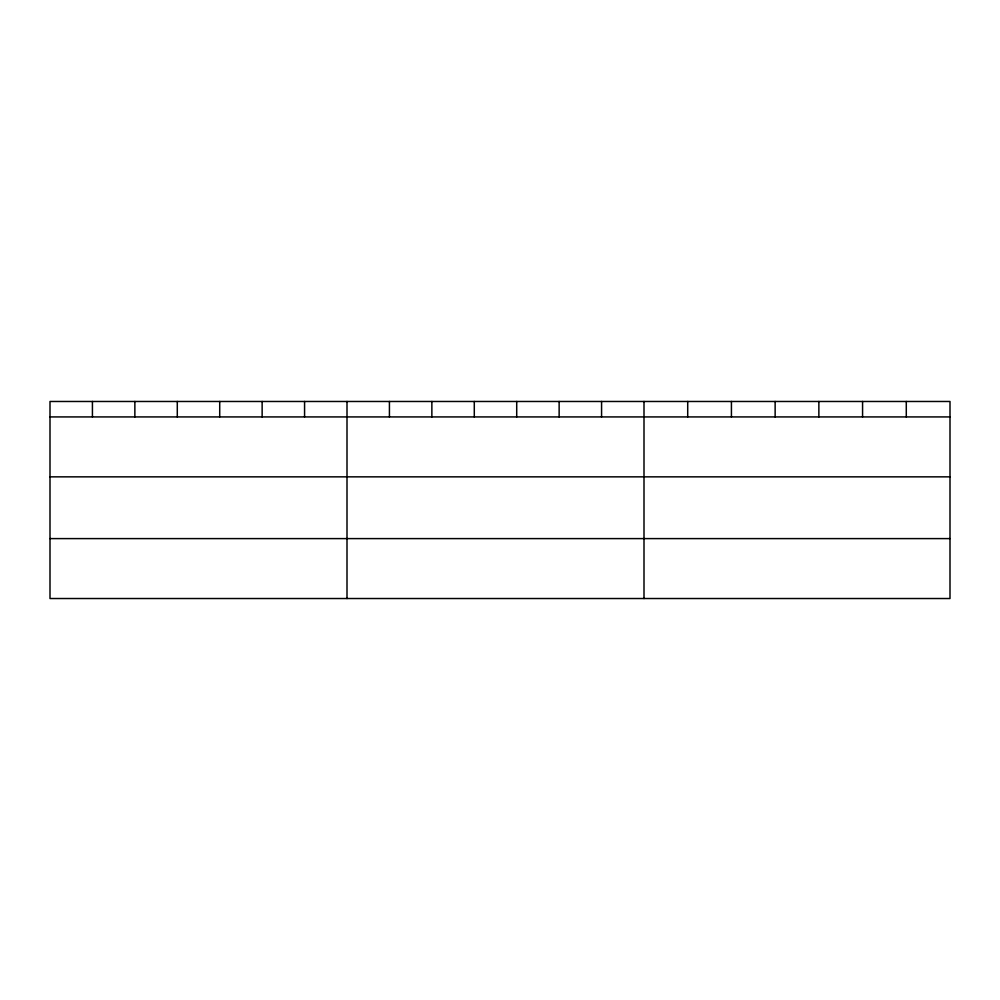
<?xml version="1.0" encoding="UTF-8"?>
<svg xmlns="http://www.w3.org/2000/svg" width="1000" height="1000" viewBox="0 0 1000 1000"><rect width="100%" height="100%" fill="white"/><g stroke="black" fill="none" stroke-linecap="round" stroke-linejoin="round"><path stroke-width="1.5" d="M950 476.85L950 401.475L50 401.475L50 598.525L950 598.525L950 476.85L50 476.85M50 416.925L950 416.925M50 538.6L950 538.6M906.287 401.475L906.287 416.925M862.575 401.475L862.575 416.925M818.863 401.475L818.863 416.925M775.138 401.475L775.138 416.925M731.425 401.475L731.425 416.925M687.712 401.475L687.712 416.925M644 401.475L644 598.525M601.575 401.475L601.575 416.925M559.138 401.475L559.138 416.925M516.712 401.475L516.712 416.925M474.288 401.475L474.288 416.925M431.863 401.475L431.863 416.925M389.425 401.475L389.425 416.925M347 401.475L347 598.525M304.575 401.475L304.575 416.925M262.137 401.475L262.137 416.925M219.713 401.475L219.713 416.925M177.288 401.475L177.288 416.925M134.863 401.475L134.863 416.925M92.425 401.475L92.425 416.925"/></g></svg>
